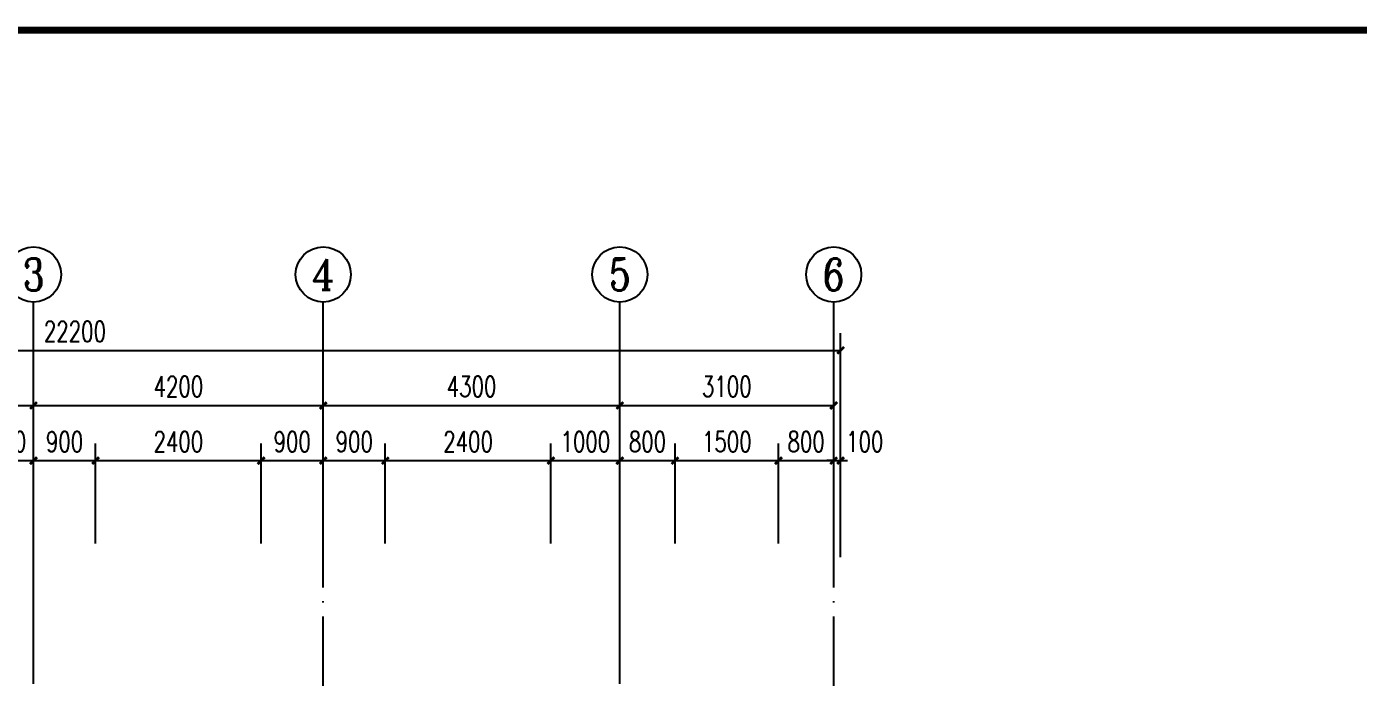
# Model space of a CAD drawing. Extents: x 5904849 to 6011887, y -826029 to -177002.
# Drawn here: x 5933714 to 5953020, y -511005 to -501565 of the extents above; entities that cross this region are included whole.
import ezdxf
from ezdxf.enums import TextEntityAlignment as Align

# ---------------------------------------------------------------- set-up
doc = ezdxf.new("R2010")
doc.units = 0
doc.header["$LTSCALE"] = 1000
doc.header["$MEASUREMENT"] = 0
doc.linetypes.add('DOTE', pattern=[2.42, 2, -0.2, 0.02, -0.2])
doc.layers.get('0').update_dxf_attribs({"linetype": 'CONTINUOUS'})
doc.layers.get('Defpoints').update_dxf_attribs({"linetype": 'CONTINUOUS'})
for name, color, linetype in [('AXIS', 3, 'CONTINUOUS'), ('AXIS_TEXT', 7, 'CONTINUOUS'), ('DOTE', 252, 'CONTINUOUS'), ('PUB_DIM', 3, 'CONTINUOUS'), ('PUB_TITLE', 4, 'CONTINUOUS')]:
    doc.layers.add(name, color=color, linetype=linetype)
doc.styles.add('_TCH_AXIS', font='COMPLEX', dxfattribs={"bigfont": 'GBCBIG'})
doc.styles.add('_TCH_DIM_T3', font='SIMPLEX', dxfattribs={"width": 0.705882, "bigfont": 'GBCBIG'})
doc.styles.add('COMPLEX', font='COMPLEX')
doc.dimstyles.new('_TCH_ARCH&&100', dxfattribs={"dimtxt": 297.5, "dimasz": 100, "dimexe": 250, "dimexo": 300, "dimgap": 126.25, "dimtad": 1, "dimdec": 0, "dimzin": 0, "dimdsep": 46, "dimtxsty": '_TCH_DIM_T3', "dimblk": 'ARCHTICK', "dimcen": 0.09, "dimclrt": 7, "dimazin": 2, "dimtfac": 1, "dimtdec": 0, "dimtix": 1, "dimtmove": 2, "dimatfit": 3, "dimfxl": 0, "dimtolj": 1, "dimtzin": 0, "dimarcsym": 0})

# ---------------------------------------------------------------- blocks, each defined once
blk = doc.blocks.new('_ArchTick')
at = {"color": 0, "linetype": 'ByBlock', "const_width": 0.4}
blk.add_lwpolyline([(-0.5, -0.5), (0.5, 0.5)], dxfattribs=at)
blk = doc.blocks.new('*D1029')
at = {"layer": 'Defpoints', "color": 0}
for p in [(5933814, -507861), (5933064, -509361), (5933814, -509361)]:
    blk.add_point(p, dxfattribs=at)
at = {"layer": 'PUB_DIM', "color": 0, "lineweight": -2}
for p, q in [((5933064, -509061), (5933064, -507611)), ((5933814, -509061), (5933814, -507611)), ((5933064, -507861), (5932964, -507861)), ((5933064, -507861), (5933814, -507861)), ((5933814, -507861), (5933914, -507861))]:
    blk.add_line(p, q, dxfattribs=at)
at = {"layer": 'PUB_DIM', "color": 0, "lineweight": -2, "xscale": 100, "yscale": 100, "zscale": 100}
blk.add_blockref('_ArchTick', (5933064, -507861), dxfattribs=at)
at = {"layer": 'PUB_DIM', "color": 0, "lineweight": -2, "xscale": 100, "yscale": 100, "zscale": 100, "rotation": 180}
blk.add_blockref('_ArchTick', (5933814, -507861), dxfattribs=at)
at = {"layer": 'PUB_DIM', "color": 7, "insert": (5933439, -507586), "char_height": 297.5, "attachment_point": 5, "style": '_TCH_DIM_T3'}
blk.add_mtext('\\A1;750', dxfattribs=at)
blk = doc.blocks.new('*D1030')
at = {"layer": 'Defpoints', "color": 0}
for p in [(5934714, -507861), (5933814, -509361), (5934714, -509361)]:
    blk.add_point(p, dxfattribs=at)
at = {"layer": 'PUB_DIM', "color": 0, "lineweight": -2}
for p, q in [((5933814, -509061), (5933814, -507611)), ((5934714, -509061), (5934714, -507611)), ((5933814, -507861), (5934714, -507861))]:
    blk.add_line(p, q, dxfattribs=at)
at = {"layer": 'PUB_DIM', "color": 0, "lineweight": -2, "xscale": 100, "yscale": 100, "zscale": 100, "rotation": 180}
blk.add_blockref('_ArchTick', (5933814, -507861), dxfattribs=at)
at = {"layer": 'PUB_DIM', "color": 0, "lineweight": -2, "xscale": 100, "yscale": 100, "zscale": 100}
blk.add_blockref('_ArchTick', (5934714, -507861), dxfattribs=at)
at = {"layer": 'PUB_DIM', "color": 7, "insert": (5934264, -507586), "char_height": 297.5, "attachment_point": 5, "style": '_TCH_DIM_T3'}
blk.add_mtext('\\A1;900', dxfattribs=at)
blk = doc.blocks.new('*D1031')
at = {"layer": 'Defpoints', "color": 0}
for p in [(5937114, -507861), (5934714, -509361), (5937114, -509361)]:
    blk.add_point(p, dxfattribs=at)
at = {"layer": 'PUB_DIM', "color": 0, "lineweight": -2}
for p, q in [((5934714, -509061), (5934714, -507611)), ((5937114, -509061), (5937114, -507611)), ((5934714, -507861), (5937114, -507861))]:
    blk.add_line(p, q, dxfattribs=at)
at = {"layer": 'PUB_DIM', "color": 0, "lineweight": -2, "xscale": 100, "yscale": 100, "zscale": 100, "rotation": 180}
blk.add_blockref('_ArchTick', (5934714, -507861), dxfattribs=at)
at = {"layer": 'PUB_DIM', "color": 0, "lineweight": -2, "xscale": 100, "yscale": 100, "zscale": 100}
blk.add_blockref('_ArchTick', (5937114, -507861), dxfattribs=at)
at = {"layer": 'PUB_DIM', "color": 7, "insert": (5935914, -507586), "char_height": 297.5, "attachment_point": 5, "style": '_TCH_DIM_T3'}
blk.add_mtext('\\A1;2400', dxfattribs=at)
blk = doc.blocks.new('*D1032')
at = {"layer": 'Defpoints', "color": 0}
for p in [(5938014, -507861), (5937114, -509361), (5938014, -509361)]:
    blk.add_point(p, dxfattribs=at)
at = {"layer": 'PUB_DIM', "color": 0, "lineweight": -2}
for p, q in [((5937114, -509061), (5937114, -507611)), ((5938014, -509061), (5938014, -507611)), ((5937114, -507861), (5938014, -507861))]:
    blk.add_line(p, q, dxfattribs=at)
at = {"layer": 'PUB_DIM', "color": 0, "lineweight": -2, "xscale": 100, "yscale": 100, "zscale": 100, "rotation": 180}
blk.add_blockref('_ArchTick', (5937114, -507861), dxfattribs=at)
at = {"layer": 'PUB_DIM', "color": 0, "lineweight": -2, "xscale": 100, "yscale": 100, "zscale": 100}
blk.add_blockref('_ArchTick', (5938014, -507861), dxfattribs=at)
at = {"layer": 'PUB_DIM', "color": 7, "insert": (5937564, -507586), "char_height": 297.5, "attachment_point": 5, "style": '_TCH_DIM_T3'}
blk.add_mtext('\\A1;900', dxfattribs=at)
blk = doc.blocks.new('*D1033')
at = {"layer": 'Defpoints', "color": 0}
for p in [(5938914, -507861), (5938014, -509361), (5938914, -509361)]:
    blk.add_point(p, dxfattribs=at)
at = {"layer": 'PUB_DIM', "color": 0, "lineweight": -2}
for p, q in [((5938014, -509061), (5938014, -507611)), ((5938914, -509061), (5938914, -507611)), ((5938014, -507861), (5938914, -507861))]:
    blk.add_line(p, q, dxfattribs=at)
at = {"layer": 'PUB_DIM', "color": 0, "lineweight": -2, "xscale": 100, "yscale": 100, "zscale": 100, "rotation": 180}
blk.add_blockref('_ArchTick', (5938014, -507861), dxfattribs=at)
at = {"layer": 'PUB_DIM', "color": 0, "lineweight": -2, "xscale": 100, "yscale": 100, "zscale": 100}
blk.add_blockref('_ArchTick', (5938914, -507861), dxfattribs=at)
at = {"layer": 'PUB_DIM', "color": 7, "insert": (5938464, -507586), "char_height": 297.5, "attachment_point": 5, "style": '_TCH_DIM_T3'}
blk.add_mtext('\\A1;900', dxfattribs=at)
blk = doc.blocks.new('*D1034')
at = {"layer": 'Defpoints', "color": 0}
for p in [(5941314, -507861), (5938914, -509361), (5941314, -509361)]:
    blk.add_point(p, dxfattribs=at)
at = {"layer": 'PUB_DIM', "color": 0, "lineweight": -2}
for p, q in [((5938914, -509061), (5938914, -507611)), ((5941314, -509061), (5941314, -507611)), ((5938914, -507861), (5941314, -507861))]:
    blk.add_line(p, q, dxfattribs=at)
at = {"layer": 'PUB_DIM', "color": 0, "lineweight": -2, "xscale": 100, "yscale": 100, "zscale": 100, "rotation": 180}
blk.add_blockref('_ArchTick', (5938914, -507861), dxfattribs=at)
at = {"layer": 'PUB_DIM', "color": 0, "lineweight": -2, "xscale": 100, "yscale": 100, "zscale": 100}
blk.add_blockref('_ArchTick', (5941314, -507861), dxfattribs=at)
at = {"layer": 'PUB_DIM', "color": 7, "insert": (5940114, -507586), "char_height": 297.5, "attachment_point": 5, "style": '_TCH_DIM_T3'}
blk.add_mtext('\\A1;2400', dxfattribs=at)
blk = doc.blocks.new('*D1035')
at = {"layer": 'Defpoints', "color": 0}
for p in [(5942314, -507861), (5941314, -509361), (5942314, -509361)]:
    blk.add_point(p, dxfattribs=at)
at = {"layer": 'PUB_DIM', "color": 0, "lineweight": -2}
for p, q in [((5941314, -509061), (5941314, -507611)), ((5942314, -509061), (5942314, -507611)), ((5941314, -507861), (5942314, -507861))]:
    blk.add_line(p, q, dxfattribs=at)
at = {"layer": 'PUB_DIM', "color": 0, "lineweight": -2, "xscale": 100, "yscale": 100, "zscale": 100, "rotation": 180}
blk.add_blockref('_ArchTick', (5941314, -507861), dxfattribs=at)
at = {"layer": 'PUB_DIM', "color": 0, "lineweight": -2, "xscale": 100, "yscale": 100, "zscale": 100}
blk.add_blockref('_ArchTick', (5942314, -507861), dxfattribs=at)
at = {"layer": 'PUB_DIM', "color": 7, "insert": (5941814, -507586), "char_height": 297.5, "attachment_point": 5, "style": '_TCH_DIM_T3'}
blk.add_mtext('\\A1;1000', dxfattribs=at)
blk = doc.blocks.new('*D1036')
at = {"layer": 'Defpoints', "color": 0}
for p in [(5943114, -507861), (5942314, -509361), (5943114, -509361)]:
    blk.add_point(p, dxfattribs=at)
at = {"layer": 'PUB_DIM', "color": 0, "lineweight": -2}
for p, q in [((5942314, -509061), (5942314, -507611)), ((5943114, -509061), (5943114, -507611)), ((5942314, -507861), (5943114, -507861))]:
    blk.add_line(p, q, dxfattribs=at)
at = {"layer": 'PUB_DIM', "color": 0, "lineweight": -2, "xscale": 100, "yscale": 100, "zscale": 100, "rotation": 180}
blk.add_blockref('_ArchTick', (5942314, -507861), dxfattribs=at)
at = {"layer": 'PUB_DIM', "color": 0, "lineweight": -2, "xscale": 100, "yscale": 100, "zscale": 100}
blk.add_blockref('_ArchTick', (5943114, -507861), dxfattribs=at)
at = {"layer": 'PUB_DIM', "color": 7, "insert": (5942714, -507586), "char_height": 297.5, "attachment_point": 5, "style": '_TCH_DIM_T3'}
blk.add_mtext('\\A1;800', dxfattribs=at)
blk = doc.blocks.new('*D1037')
at = {"layer": 'Defpoints', "color": 0}
for p in [(5944614, -507861), (5943114, -509361), (5944614, -509361)]:
    blk.add_point(p, dxfattribs=at)
at = {"layer": 'PUB_DIM', "color": 0, "lineweight": -2}
for p, q in [((5943114, -509061), (5943114, -507611)), ((5944614, -509061), (5944614, -507611)), ((5943114, -507861), (5944614, -507861))]:
    blk.add_line(p, q, dxfattribs=at)
at = {"layer": 'PUB_DIM', "color": 0, "lineweight": -2, "xscale": 100, "yscale": 100, "zscale": 100, "rotation": 180}
blk.add_blockref('_ArchTick', (5943114, -507861), dxfattribs=at)
at = {"layer": 'PUB_DIM', "color": 0, "lineweight": -2, "xscale": 100, "yscale": 100, "zscale": 100}
blk.add_blockref('_ArchTick', (5944614, -507861), dxfattribs=at)
at = {"layer": 'PUB_DIM', "color": 7, "insert": (5943864, -507586), "char_height": 297.5, "attachment_point": 5, "style": '_TCH_DIM_T3'}
blk.add_mtext('\\A1;1500', dxfattribs=at)
blk = doc.blocks.new('*D1038')
at = {"layer": 'Defpoints', "color": 0}
for p in [(5945414, -507861), (5944614, -509361), (5945414, -509361)]:
    blk.add_point(p, dxfattribs=at)
at = {"layer": 'PUB_DIM', "color": 0, "lineweight": -2}
for p, q in [((5944614, -509061), (5944614, -507611)), ((5945414, -509061), (5945414, -507611)), ((5944614, -507861), (5945414, -507861))]:
    blk.add_line(p, q, dxfattribs=at)
at = {"layer": 'PUB_DIM', "color": 0, "lineweight": -2, "xscale": 100, "yscale": 100, "zscale": 100, "rotation": 180}
blk.add_blockref('_ArchTick', (5944614, -507861), dxfattribs=at)
at = {"layer": 'PUB_DIM', "color": 0, "lineweight": -2, "xscale": 100, "yscale": 100, "zscale": 100}
blk.add_blockref('_ArchTick', (5945414, -507861), dxfattribs=at)
at = {"layer": 'PUB_DIM', "color": 7, "insert": (5945014, -507586), "char_height": 297.5, "attachment_point": 5, "style": '_TCH_DIM_T3'}
blk.add_mtext('\\A1;800', dxfattribs=at)
blk = doc.blocks.new('*D1039')
at = {"layer": 'Defpoints', "color": 0}
for p in [(5945514, -507861), (5945414, -509361), (5945514, -509361)]:
    blk.add_point(p, dxfattribs=at)
at = {"layer": 'PUB_DIM', "color": 0, "lineweight": -2}
for p, q in [((5945414, -509061), (5945414, -507611)), ((5945514, -509061), (5945514, -507611)), ((5945414, -507861), (5945314, -507861)), ((5945414, -507861), (5945514, -507861)), ((5945514, -507861), (5945614, -507861))]:
    blk.add_line(p, q, dxfattribs=at)
at = {"layer": 'PUB_DIM', "color": 0, "lineweight": -2, "xscale": 100, "yscale": 100, "zscale": 100}
blk.add_blockref('_ArchTick', (5945414, -507861), dxfattribs=at)
at = {"layer": 'PUB_DIM', "color": 0, "lineweight": -2, "xscale": 100, "yscale": 100, "zscale": 100, "rotation": 180}
blk.add_blockref('_ArchTick', (5945514, -507861), dxfattribs=at)
at = {"layer": 'PUB_DIM', "color": 7, "insert": (5945864, -507586), "char_height": 297.5, "attachment_point": 5, "style": '_TCH_DIM_T3'}
blk.add_mtext('\\A1;100', dxfattribs=at)
blk = doc.blocks.new('*D1290')
at = {"layer": 'AXIS', "color": 0, "lineweight": -2}
for p, q in [((5930814, -509261), (5930814, -506811)), ((5933814, -509261), (5933814, -506811)), ((5930814, -507061), (5933814, -507061))]:
    blk.add_line(p, q, dxfattribs=at)
at = {"layer": 'Defpoints', "color": 0}
for p in [(5933814, -507061), (5930814, -509561), (5933814, -509561)]:
    blk.add_point(p, dxfattribs=at)
at = {"layer": 'AXIS', "color": 0, "lineweight": -2, "xscale": 100, "yscale": 100, "zscale": 100, "rotation": 180}
blk.add_blockref('_ArchTick', (5930814, -507061), dxfattribs=at)
at = {"layer": 'AXIS', "color": 0, "lineweight": -2, "xscale": 100, "yscale": 100, "zscale": 100}
blk.add_blockref('_ArchTick', (5933814, -507061), dxfattribs=at)
at = {"layer": 'AXIS', "color": 7, "insert": (5932314, -506786), "char_height": 297.5, "attachment_point": 5, "style": '_TCH_DIM_T3'}
blk.add_mtext('\\A1;3000', dxfattribs=at)
blk = doc.blocks.new('*D1291')
at = {"layer": 'AXIS', "color": 0, "lineweight": -2}
for p, q in [((5933814, -509261), (5933814, -506811)), ((5938014, -509261), (5938014, -506811)), ((5933814, -507061), (5938014, -507061))]:
    blk.add_line(p, q, dxfattribs=at)
at = {"layer": 'Defpoints', "color": 0}
for p in [(5938014, -507061), (5933814, -509561), (5938014, -509561)]:
    blk.add_point(p, dxfattribs=at)
at = {"layer": 'AXIS', "color": 0, "lineweight": -2, "xscale": 100, "yscale": 100, "zscale": 100, "rotation": 180}
blk.add_blockref('_ArchTick', (5933814, -507061), dxfattribs=at)
at = {"layer": 'AXIS', "color": 0, "lineweight": -2, "xscale": 100, "yscale": 100, "zscale": 100}
blk.add_blockref('_ArchTick', (5938014, -507061), dxfattribs=at)
at = {"layer": 'AXIS', "color": 7, "insert": (5935914, -506786), "char_height": 297.5, "attachment_point": 5, "style": '_TCH_DIM_T3'}
blk.add_mtext('\\A1;4200', dxfattribs=at)
blk = doc.blocks.new('*D1292')
at = {"layer": 'AXIS', "color": 0, "lineweight": -2}
for p, q in [((5938014, -509261), (5938014, -506811)), ((5942314, -509261), (5942314, -506811)), ((5938014, -507061), (5942314, -507061))]:
    blk.add_line(p, q, dxfattribs=at)
at = {"layer": 'Defpoints', "color": 0}
for p in [(5942314, -507061), (5938014, -509561), (5942314, -509561)]:
    blk.add_point(p, dxfattribs=at)
at = {"layer": 'AXIS', "color": 0, "lineweight": -2, "xscale": 100, "yscale": 100, "zscale": 100, "rotation": 180}
blk.add_blockref('_ArchTick', (5938014, -507061), dxfattribs=at)
at = {"layer": 'AXIS', "color": 0, "lineweight": -2, "xscale": 100, "yscale": 100, "zscale": 100}
blk.add_blockref('_ArchTick', (5942314, -507061), dxfattribs=at)
at = {"layer": 'AXIS', "color": 7, "insert": (5940164, -506786), "char_height": 297.5, "attachment_point": 5, "style": '_TCH_DIM_T3'}
blk.add_mtext('\\A1;4300', dxfattribs=at)
blk = doc.blocks.new('*D1293')
at = {"layer": 'AXIS', "color": 0, "lineweight": -2}
for p, q in [((5942314, -509261), (5942314, -506811)), ((5945414, -509261), (5945414, -506811)), ((5942314, -507061), (5945414, -507061))]:
    blk.add_line(p, q, dxfattribs=at)
at = {"layer": 'Defpoints', "color": 0}
for p in [(5945414, -507061), (5942314, -509561), (5945414, -509561)]:
    blk.add_point(p, dxfattribs=at)
at = {"layer": 'AXIS', "color": 0, "lineweight": -2, "xscale": 100, "yscale": 100, "zscale": 100, "rotation": 180}
blk.add_blockref('_ArchTick', (5942314, -507061), dxfattribs=at)
at = {"layer": 'AXIS', "color": 0, "lineweight": -2, "xscale": 100, "yscale": 100, "zscale": 100}
blk.add_blockref('_ArchTick', (5945414, -507061), dxfattribs=at)
at = {"layer": 'AXIS', "color": 7, "insert": (5943864, -506786), "char_height": 297.5, "attachment_point": 5, "style": '_TCH_DIM_T3'}
blk.add_mtext('\\A1;3100', dxfattribs=at)
blk = doc.blocks.new('*D1294')
at = {"layer": 'AXIS', "color": 0, "lineweight": -2}
for p, q in [((5923314, -509261), (5923314, -506011)), ((5945514, -509261), (5945514, -506011)), ((5923314, -506261), (5945514, -506261))]:
    blk.add_line(p, q, dxfattribs=at)
at = {"layer": 'Defpoints', "color": 0}
for p in [(5945514, -506261), (5923314, -509561), (5945514, -509561)]:
    blk.add_point(p, dxfattribs=at)
at = {"layer": 'AXIS', "color": 0, "lineweight": -2, "xscale": 100, "yscale": 100, "zscale": 100, "rotation": 180}
blk.add_blockref('_ArchTick', (5923314, -506261), dxfattribs=at)
at = {"layer": 'AXIS', "color": 0, "lineweight": -2, "xscale": 100, "yscale": 100, "zscale": 100}
blk.add_blockref('_ArchTick', (5945514, -506261), dxfattribs=at)
at = {"layer": 'AXIS', "color": 7, "insert": (5934414, -505986), "char_height": 297.5, "attachment_point": 5, "style": '_TCH_DIM_T3'}
blk.add_mtext('\\A1;22200', dxfattribs=at)
blk = doc.blocks.new('_AXISO')
blk.add_circle((0, 0), 0.5)
at = {"layer": 'AXIS_TEXT', "style": 'COMPLEX', "width": 1.041667}
blk.add_attdef('A', text='', height=0.56, dxfattribs=at).set_placement((-0.25, -0.28), (0.25, -0.28), align=Align.FIT)

msp = doc.modelspace()

# ---------------------------------------------------------------- linework, layer by layer
at = {"layer": 'AXIS', "color": 0}
for p, q in [((5933814.3, -509560.5), (5933814.3, -505560.5)), ((5938014.3, -509560.5), (5938014.3, -505560.5)), ((5942314.3, -509560.5), (5942314.3, -505560.5)), ((5945414.3, -509560.5), (5945414.3, -505560.5))]:
    msp.add_line(p, q, dxfattribs=at)
at = {"layer": 'DOTE', "linetype": 'DOTE'}
for p, q in [((5933814.3, -518360.5), (5933814.3, -509560.5)), ((5938014.3, -529060.5), (5938014.3, -509560.5)), ((5942314.3, -518360.5), (5942314.3, -509560.5)), ((5945414.3, -529060.5), (5945414.3, -509560.5))]:
    msp.add_line(p, q, dxfattribs=at)
at = {"layer": 'PUB_TITLE', "color": 4, "const_width": 100}
msp.add_lwpolyline([(5907349.4, -541614.7), (5963249.4, -541614.7), (5963249.4, -501614.7), (5907349.4, -501614.7)], close=True, dxfattribs=at)

# ---------------------------------------------------------------- block references
at = {"layer": 'AXIS', "color": 0}
ref = msp.add_blockref('_AXISO', (5933814.3, -505160.5), dxfattribs=dict(at, xscale=800, yscale=800, zscale=800))
ref.add_attrib('A', '3', dxfattribs={"layer": 'AXIS_TEXT', "color": 0, "height": 465.9, "style": '_TCH_AXIS'}).set_placement((5933659, -505393.5), (5933969.6, -505393.5), align=Align.FIT)
ref = msp.add_blockref('_AXISO', (5938014.3, -505160.5), dxfattribs=dict(at, xscale=800, yscale=800, zscale=800))
ref.add_attrib('A', '4', dxfattribs={"layer": 'AXIS_TEXT', "color": 0, "height": 445.4, "style": '_TCH_AXIS'}).set_placement((5937844.6, -505383.2), (5938184, -505383.2), align=Align.FIT)
ref = msp.add_blockref('_AXISO', (5942314.3, -505160.5), dxfattribs=dict(at, xscale=800, yscale=800, zscale=800))
ref.add_attrib('A', '5', dxfattribs={"layer": 'AXIS_TEXT', "color": 0, "height": 465.9, "style": '_TCH_AXIS'}).set_placement((5942159, -505393.5), (5942469.6, -505393.5), align=Align.FIT)
ref = msp.add_blockref('_AXISO', (5945414.3, -505160.5), dxfattribs=dict(at, xscale=800, yscale=800, zscale=800))
ref.add_attrib('A', '6', dxfattribs={"layer": 'AXIS_TEXT', "color": 0, "height": 465.9, "style": '_TCH_AXIS'}).set_placement((5945259, -505393.5), (5945569.6, -505393.5), align=Align.FIT)

# ---------------------------------------------------------------- dimensions: what is measured, and where the dimension line sits
for p1, p2, distance, picture, middle in [((5923314.3, -509560.5), (5945514.3, -509560.5), 3300, '*D1294', (5934414.3, -505985.5)), ((5930814.3, -509560.5), (5933814.3, -509560.5), 2500, '*D1290', (5932314.3, -506785.5)), ((5933814.3, -509560.5), (5938014.3, -509560.5), 2500, '*D1291', (5935914.3, -506785.5)), ((5938014.3, -509560.5), (5942314.3, -509560.5), 2500, '*D1292', (5940164.3, -506785.5)), ((5942314.3, -509560.5), (5945414.3, -509560.5), 2500, '*D1293', (5943864.3, -506785.5))]:
    dim = msp.add_aligned_dim(p1=p1, p2=p2, distance=distance, dimstyle='_TCH_ARCH&&100', dxfattribs=at)
    dim.commit()
    dim.dimension.update_dxf_attribs({"geometry": picture, "text_midpoint": middle})
at = {"layer": 'PUB_DIM', "color": 0}
for p1, p2, picture, middle in [((5933064.3, -509360.5), (5933814.3, -509360.5), '*D1029', (5933439.3, -507585.5)), ((5933814.3, -509360.5), (5934714.3, -509360.5), '*D1030', (5934264.3, -507585.5)), ((5934714.3, -509360.5), (5937114.3, -509360.5), '*D1031', (5935914.3, -507585.5)), ((5937114.3, -509360.5), (5938014.3, -509360.5), '*D1032', (5937564.3, -507585.5)), ((5938014.3, -509360.5), (5938914.3, -509360.5), '*D1033', (5938464.3, -507585.5)), ((5938914.3, -509360.5), (5941314.3, -509360.5), '*D1034', (5940114.3, -507585.5)), ((5941314.3, -509360.5), (5942314.3, -509360.5), '*D1035', (5941814.3, -507585.5)), ((5942314.3, -509360.5), (5943114.3, -509360.5), '*D1036', (5942714.3, -507585.5)), ((5943114.3, -509360.5), (5944614.3, -509360.5), '*D1037', (5943864.3, -507585.5)), ((5944614.3, -509360.5), (5945414.3, -509360.5), '*D1038', (5945014.3, -507585.5))]:
    dim = msp.add_aligned_dim(p1=p1, p2=p2, distance=1500, dimstyle='_TCH_ARCH&&100', dxfattribs=at)
    dim.commit()
    dim.dimension.update_dxf_attribs({"geometry": picture, "text_midpoint": middle})
dim = msp.add_linear_dim(base=(5945514.3, -507860.5), p1=(5945414.3, -509360.5), p2=(5945514.3, -509360.5), angle=0, dimstyle='_TCH_ARCH&&100', dxfattribs=at)
dim.commit()
dim.dimension.update_dxf_attribs({"geometry": '*D1039', "text_midpoint": (5945864.3, -507585.5), "dimtype": 129})

doc.saveas('drawing.dxf')
